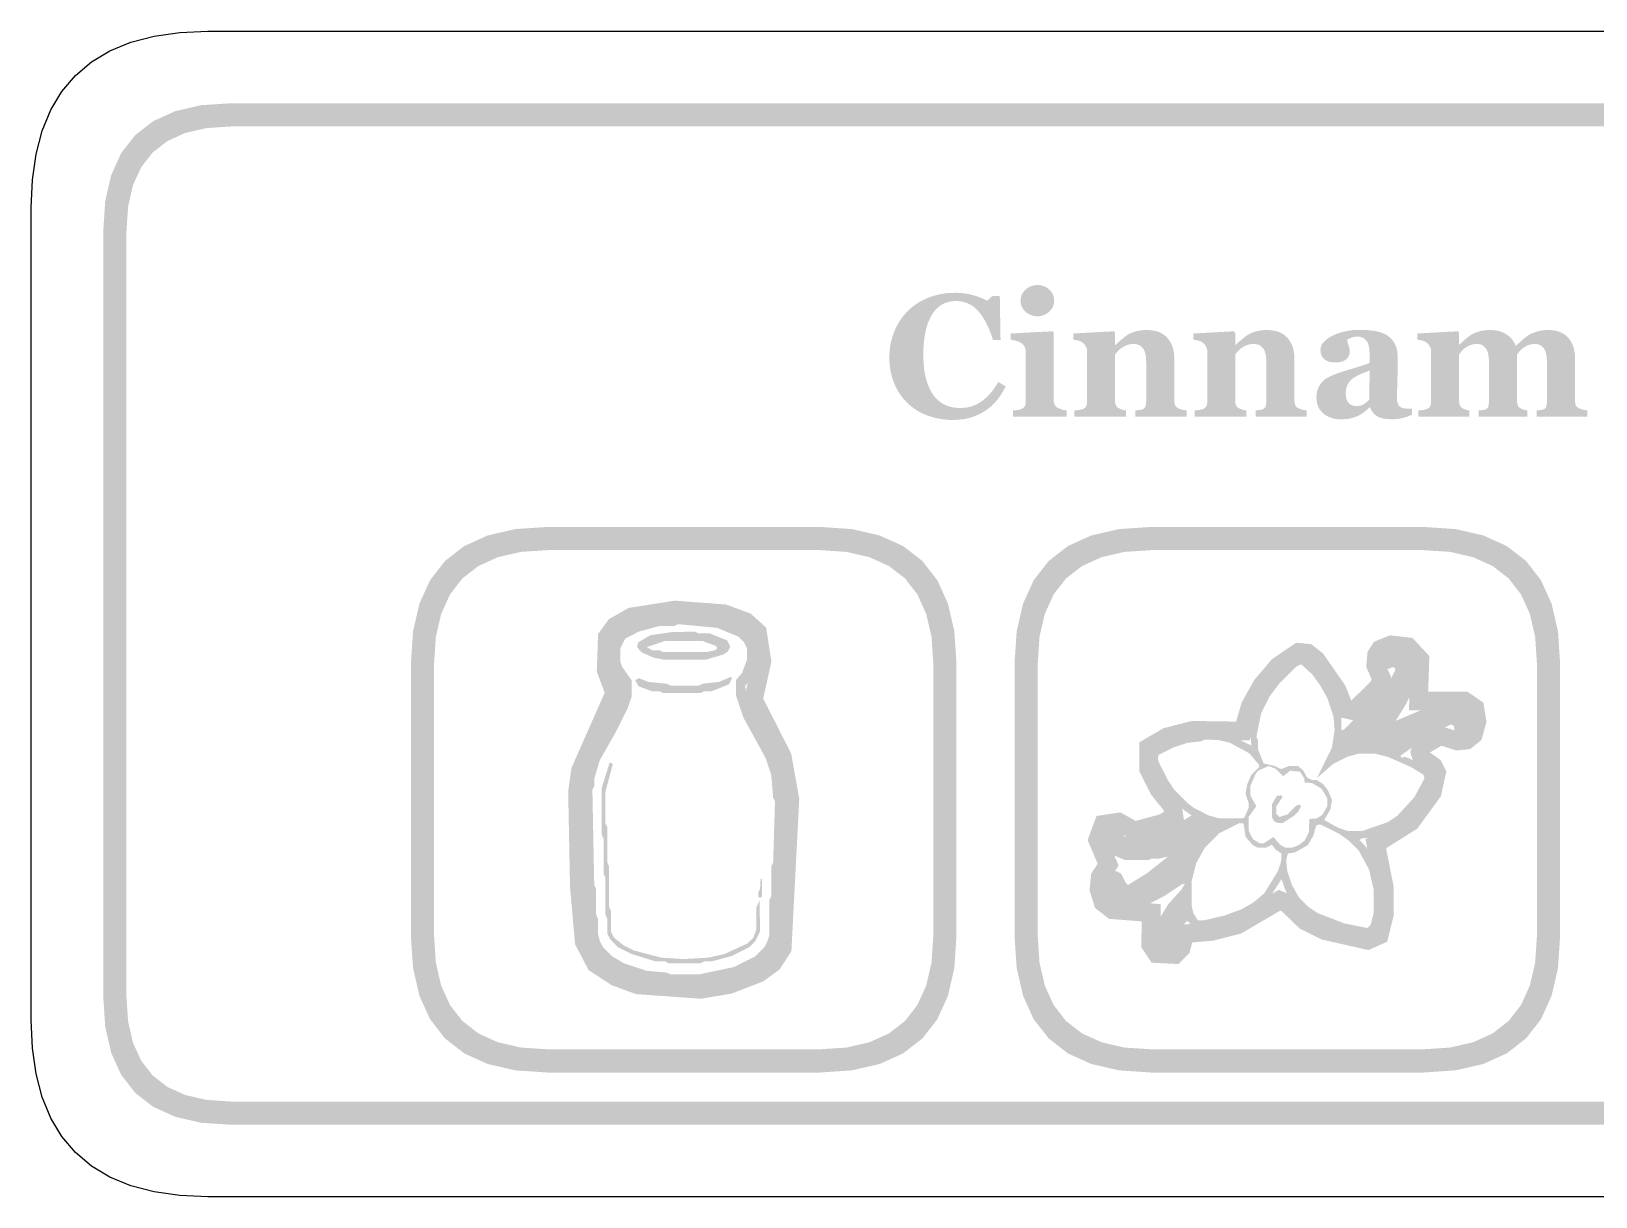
# Model space of a CAD drawing. Header units: millimetres. Extents: x 6 to 126, y 130 to 351.
# Drawn here: x 5.96 to 32.91, y 330.96 to 351.04 of the extents above; entities that cross this region are included whole.
import ezdxf

# ---------------------------------------------------------------- set-up
doc = ezdxf.new("R2010")
doc.units = ezdxf.units.MM
doc.layers.add('CUT', color=1, linetype='Continuous')
doc.layers.add('RASTER', color=7, linetype='Continuous')

msp = doc.modelspace()

# ---------------------------------------------------------------- hatches: boundary and pattern name
at = {"layer": 'RASTER'}
h = msp.add_hatch(color=7, dxfattribs=at)
h.paths.add_polyline_path([(7.2, 347.6), (7.234, 348.116), (7.337, 348.563), (7.509, 348.941), (7.75, 349.25), (8.059, 349.491), (8.438, 349.663), (8.884, 349.766), (9.4, 349.8), (66.6, 349.8), (67.116, 349.766), (67.563, 349.663), (67.941, 349.491), (68.25, 349.25), (68.491, 348.941), (68.663, 348.563), (68.766, 348.116), (68.8, 347.6), (68.8, 334.4), (68.766, 333.884), (68.663, 333.438), (68.491, 333.059), (68.25, 332.75), (67.941, 332.509), (67.563, 332.338), (67.116, 332.234), (66.6, 332.2), (9.4, 332.2), (8.884, 332.234), (8.438, 332.338), (8.059, 332.509), (7.75, 332.75), (7.509, 333.059), (7.337, 333.438), (7.234, 333.884), (7.2, 334.4)])
h.paths.add_polyline_path([(7.6, 347.6), (7.6, 334.4), (7.628, 333.978), (7.712, 333.613), (7.853, 333.303), (8.05, 333.05), (8.303, 332.853), (8.612, 332.713), (8.978, 332.628), (9.4, 332.6), (66.6, 332.6), (67.022, 332.628), (67.387, 332.713), (67.697, 332.853), (67.95, 333.05), (68.147, 333.303), (68.288, 333.613), (68.372, 333.978), (68.4, 334.4), (68.4, 347.6), (68.372, 348.022), (68.288, 348.388), (68.147, 348.697), (67.95, 348.95), (67.697, 349.147), (67.387, 349.288), (67.022, 349.372), (66.6, 349.4), (9.4, 349.4), (8.978, 349.372), (8.612, 349.288), (8.303, 349.147), (8.05, 348.95), (7.853, 348.697), (7.712, 348.388), (7.628, 348.022), (7.6, 347.6)], flags=0)
h = msp.add_hatch(color=7, dxfattribs=at)
h.paths.add_polyline_path([(23.797, 344.4), (22.871, 344.4), (22.871, 344.507), (22.881, 344.508), (22.89, 344.508), (22.899, 344.509), (22.909, 344.51), (22.918, 344.511), (22.927, 344.512), (22.937, 344.513), (22.946, 344.514), (22.955, 344.515), (22.963, 344.517), (22.972, 344.518), (22.98, 344.52), (22.988, 344.522), (22.995, 344.524), (23.002, 344.526), (23.009, 344.529), (23.02, 344.534), (23.03, 344.539), (23.04, 344.544), (23.049, 344.55), (23.057, 344.557), (23.063, 344.564), (23.07, 344.571), (23.075, 344.579), (23.079, 344.588), (23.083, 344.597), (23.086, 344.607), (23.089, 344.618), (23.091, 344.629), (23.093, 344.641), (23.093, 344.653), (23.094, 344.667), (23.094, 345.519), (23.093, 345.532), (23.092, 345.544), (23.09, 345.556), (23.088, 345.567), (23.085, 345.578), (23.081, 345.589), (23.076, 345.599), (23.07, 345.609), (23.064, 345.619), (23.058, 345.628), (23.051, 345.636), (23.044, 345.644), (23.036, 345.652), (23.029, 345.659), (23.02, 345.665), (23.012, 345.671), (23.005, 345.676), (22.997, 345.68), (22.988, 345.684), (22.979, 345.689), (22.968, 345.693), (22.957, 345.697), (22.945, 345.701), (22.932, 345.705), (22.919, 345.709), (22.906, 345.713), (22.893, 345.716), (22.881, 345.718), (22.869, 345.721), (22.857, 345.723), (22.846, 345.724), (22.834, 345.726), (22.834, 345.833), (23.552, 345.871), (23.574, 345.849), (23.574, 344.686), (23.575, 344.673), (23.576, 344.661), (23.577, 344.649), (23.58, 344.638), (23.583, 344.628), (23.587, 344.617), (23.591, 344.608), (23.596, 344.598), (23.602, 344.59), (23.608, 344.582), (23.615, 344.574), (23.623, 344.567), (23.631, 344.561), (23.64, 344.555), (23.649, 344.55), (23.659, 344.545), (23.667, 344.542), (23.674, 344.539), (23.682, 344.536), (23.69, 344.533), (23.698, 344.53), (23.706, 344.527), (23.715, 344.524), (23.724, 344.522), (23.732, 344.519), (23.741, 344.517), (23.75, 344.515), (23.76, 344.513), (23.769, 344.511), (23.778, 344.509), (23.787, 344.508), (23.797, 344.507)])
h.paths.add_polyline_path([(23.583, 346.398), (23.582, 346.371), (23.578, 346.344), (23.571, 346.319), (23.562, 346.295), (23.55, 346.272), (23.535, 346.25), (23.517, 346.228), (23.497, 346.208), (23.475, 346.19), (23.452, 346.174), (23.429, 346.161), (23.404, 346.15), (23.378, 346.141), (23.351, 346.135), (23.323, 346.131), (23.294, 346.13), (23.265, 346.131), (23.237, 346.135), (23.21, 346.141), (23.184, 346.15), (23.159, 346.161), (23.135, 346.174), (23.112, 346.19), (23.09, 346.208), (23.07, 346.228), (23.053, 346.25), (23.038, 346.272), (23.026, 346.295), (23.016, 346.319), (23.01, 346.344), (23.006, 346.371), (23.004, 346.398), (23.006, 346.425), (23.01, 346.452), (23.016, 346.477), (23.026, 346.501), (23.038, 346.525), (23.053, 346.547), (23.07, 346.568), (23.09, 346.588), (23.112, 346.607), (23.135, 346.623), (23.159, 346.637), (23.184, 346.648), (23.21, 346.656), (23.237, 346.663), (23.265, 346.666), (23.294, 346.668), (23.324, 346.666), (23.352, 346.663), (23.379, 346.656), (23.405, 346.648), (23.43, 346.637), (23.453, 346.623), (23.476, 346.607), (23.498, 346.588), (23.518, 346.568), (23.535, 346.547), (23.55, 346.525), (23.562, 346.501), (23.571, 346.477), (23.578, 346.452), (23.582, 346.425), (23.583, 346.398)])
for points in [[(21.831, 344.344), (21.774, 344.345), (21.719, 344.349), (21.664, 344.355), (21.61, 344.363), (21.557, 344.373), (21.505, 344.386), (21.454, 344.401), (21.403, 344.418), (21.354, 344.438), (21.307, 344.459), (21.261, 344.483), (21.217, 344.509), (21.174, 344.537), (21.133, 344.567), (21.094, 344.599), (21.056, 344.633), (21.021, 344.668), (20.987, 344.706), (20.956, 344.745), (20.927, 344.787), (20.899, 344.83), (20.873, 344.876), (20.849, 344.924), (20.828, 344.973), (20.808, 345.025), (20.791, 345.077), (20.777, 345.131), (20.765, 345.186), (20.756, 345.243), (20.749, 345.3), (20.745, 345.359), (20.744, 345.42), (20.745, 345.479), (20.749, 345.538), (20.756, 345.596), (20.765, 345.652), (20.777, 345.708), (20.792, 345.762), (20.809, 345.815), (20.828, 345.867), (20.85, 345.918), (20.875, 345.967), (20.901, 346.014), (20.93, 346.059), (20.96, 346.103), (20.993, 346.145), (21.028, 346.185), (21.065, 346.224), (21.103, 346.26), (21.143, 346.294), (21.185, 346.325), (21.229, 346.355), (21.275, 346.383), (21.323, 346.408), (21.372, 346.432), (21.424, 346.453), (21.477, 346.472), (21.53, 346.489), (21.585, 346.503), (21.641, 346.514), (21.697, 346.523), (21.755, 346.529), (21.813, 346.533), (21.872, 346.534), (21.915, 346.534), (21.957, 346.532), (21.997, 346.528), (22.037, 346.524), (22.076, 346.518), (22.114, 346.511), (22.151, 346.502), (22.187, 346.493), (22.222, 346.482), (22.255, 346.471), (22.287, 346.46), (22.318, 346.448), (22.347, 346.436), (22.375, 346.424), (22.402, 346.411), (22.427, 346.398), (22.518, 346.479), (22.646, 346.479), (22.659, 345.72), (22.53, 345.72), (22.502, 345.804), (22.472, 345.882), (22.441, 345.954), (22.409, 346.021), (22.375, 346.082), (22.34, 346.137), (22.304, 346.186), (22.266, 346.23), (22.227, 346.268), (22.185, 346.301), (22.141, 346.329), (22.095, 346.352), (22.048, 346.369), (21.997, 346.382), (21.945, 346.39), (21.891, 346.392), (21.824, 346.388), (21.762, 346.377), (21.703, 346.358), (21.649, 346.332), (21.598, 346.297), (21.552, 346.256), (21.51, 346.207), (21.472, 346.15), (21.439, 346.086), (21.409, 346.016), (21.385, 345.94), (21.365, 345.858), (21.349, 345.77), (21.338, 345.676), (21.331, 345.576), (21.329, 345.469), (21.329, 345.409), (21.332, 345.35), (21.336, 345.294), (21.341, 345.24), (21.348, 345.188), (21.356, 345.139), (21.366, 345.092), (21.378, 345.047), (21.39, 345.004), (21.404, 344.963), (21.419, 344.925), (21.434, 344.889), (21.451, 344.855), (21.468, 344.822), (21.487, 344.793), (21.506, 344.765), (21.528, 344.738), (21.55, 344.713), (21.574, 344.69), (21.599, 344.668), (21.624, 344.649), (21.651, 344.631), (21.678, 344.615), (21.707, 344.601), (21.736, 344.589), (21.766, 344.579), (21.797, 344.57), (21.828, 344.562), (21.861, 344.557), (21.894, 344.553), (21.928, 344.55), (21.963, 344.549), (22.013, 344.551), (22.063, 344.556), (22.11, 344.565), (22.157, 344.577), (22.202, 344.593), (22.245, 344.612), (22.288, 344.635), (22.328, 344.661), (22.368, 344.69), (22.407, 344.724), (22.445, 344.76), (22.482, 344.801), (22.518, 344.845), (22.553, 344.892), (22.587, 344.943), (22.621, 344.998), (22.747, 344.921), (22.731, 344.89), (22.714, 344.859), (22.697, 344.829), (22.679, 344.799), (22.661, 344.771), (22.642, 344.743), (22.623, 344.717), (22.603, 344.691), (22.582, 344.666), (22.561, 344.642), (22.539, 344.618), (22.516, 344.596), (22.493, 344.575), (22.468, 344.554), (22.443, 344.534), (22.417, 344.516), (22.388, 344.496), (22.358, 344.478), (22.327, 344.46), (22.295, 344.444), (22.263, 344.429), (22.23, 344.415), (22.196, 344.402), (22.161, 344.39), (22.126, 344.379), (22.088, 344.37), (22.049, 344.362), (22.009, 344.356), (21.967, 344.351), (21.923, 344.347), (21.878, 344.345), (21.831, 344.344)], [(25.865, 344.4), (24.983, 344.4), (24.983, 344.507), (24.991, 344.508), (24.998, 344.508), (25.006, 344.509), (25.014, 344.51), (25.023, 344.511), (25.032, 344.512), (25.041, 344.513), (25.051, 344.514), (25.06, 344.515), (25.069, 344.517), (25.078, 344.518), (25.086, 344.52), (25.093, 344.522), (25.099, 344.524), (25.105, 344.526), (25.111, 344.529), (25.118, 344.533), (25.125, 344.538), (25.131, 344.543), (25.137, 344.549), (25.142, 344.555), (25.147, 344.561), (25.151, 344.568), (25.155, 344.576), (25.158, 344.584), (25.161, 344.593), (25.163, 344.603), (25.165, 344.614), (25.166, 344.626), (25.167, 344.638), (25.168, 344.652), (25.168, 344.667), (25.168, 345.352), (25.167, 345.388), (25.165, 345.422), (25.16, 345.454), (25.154, 345.483), (25.147, 345.51), (25.137, 345.535), (25.126, 345.557), (25.113, 345.577), (25.098, 345.595), (25.082, 345.61), (25.065, 345.623), (25.045, 345.634), (25.024, 345.642), (25.001, 345.648), (24.977, 345.651), (24.951, 345.652), (24.937, 345.652), (24.922, 345.651), (24.908, 345.65), (24.895, 345.648), (24.881, 345.646), (24.868, 345.643), (24.855, 345.639), (24.842, 345.635), (24.829, 345.63), (24.817, 345.625), (24.804, 345.619), (24.792, 345.613), (24.78, 345.607), (24.767, 345.599), (24.755, 345.592), (24.743, 345.584), (24.733, 345.576), (24.723, 345.569), (24.714, 345.561), (24.705, 345.554), (24.697, 345.546), (24.689, 345.539), (24.682, 345.531), (24.675, 345.524), (24.669, 345.516), (24.663, 345.509), (24.657, 345.501), (24.651, 345.495), (24.646, 345.488), (24.641, 345.482), (24.636, 345.475), (24.632, 345.469), (24.632, 344.683), (24.632, 344.67), (24.633, 344.658), (24.634, 344.647), (24.635, 344.636), (24.638, 344.625), (24.64, 344.615), (24.643, 344.606), (24.646, 344.597), (24.65, 344.589), (24.655, 344.581), (24.66, 344.574), (24.666, 344.567), (24.672, 344.561), (24.679, 344.555), (24.687, 344.55), (24.695, 344.545), (24.701, 344.542), (24.707, 344.539), (24.714, 344.536), (24.721, 344.533), (24.729, 344.53), (24.737, 344.527), (24.745, 344.524), (24.753, 344.522), (24.762, 344.519), (24.771, 344.517), (24.78, 344.515), (24.788, 344.513), (24.797, 344.511), (24.805, 344.509), (24.814, 344.508), (24.822, 344.507), (24.822, 344.4), (23.932, 344.4), (23.932, 344.507), (23.941, 344.508), (23.95, 344.509), (23.959, 344.509), (23.968, 344.51), (23.978, 344.511), (23.987, 344.513), (23.996, 344.514), (24.006, 344.515), (24.015, 344.516), (24.024, 344.518), (24.032, 344.519), (24.04, 344.521), (24.048, 344.523), (24.055, 344.525), (24.063, 344.527), (24.069, 344.529), (24.081, 344.533), (24.091, 344.538), (24.1, 344.543), (24.109, 344.549), (24.116, 344.556), (24.123, 344.563), (24.129, 344.571), (24.134, 344.579), (24.138, 344.587), (24.141, 344.597), (24.145, 344.607), (24.147, 344.618), (24.149, 344.629), (24.15, 344.641), (24.151, 344.653), (24.151, 344.667), (24.151, 345.519), (24.151, 345.53), (24.15, 345.542), (24.148, 345.553), (24.146, 345.564), (24.142, 345.575), (24.138, 345.586), (24.133, 345.597), (24.128, 345.608), (24.122, 345.619), (24.115, 345.629), (24.108, 345.639), (24.101, 345.648), (24.093, 345.657), (24.085, 345.665), (24.076, 345.673), (24.066, 345.68), (24.06, 345.685), (24.052, 345.689), (24.045, 345.693), (24.037, 345.696), (24.028, 345.7), (24.019, 345.703), (24.01, 345.707), (24, 345.71), (23.99, 345.712), (23.979, 345.715), (23.968, 345.717), (23.957, 345.719), (23.946, 345.721), (23.935, 345.723), (23.923, 345.724), (23.911, 345.726), (23.911, 345.833), (24.61, 345.871), (24.632, 345.849), (24.632, 345.636), (24.638, 345.636), (24.648, 345.646), (24.659, 345.656), (24.671, 345.666), (24.683, 345.677), (24.696, 345.688), (24.709, 345.699), (24.723, 345.712), (24.737, 345.724), (24.752, 345.737), (24.766, 345.749), (24.78, 345.76), (24.794, 345.771), (24.807, 345.781), (24.82, 345.79), (24.833, 345.799), (24.846, 345.808), (24.86, 345.816), (24.875, 345.825), (24.891, 345.833), (24.908, 345.84), (24.927, 345.848), (24.946, 345.855), (24.966, 345.861), (24.988, 345.868), (25.01, 345.874), (25.032, 345.879), (25.055, 345.883), (25.079, 345.886), (25.102, 345.889), (25.126, 345.891), (25.151, 345.892), (25.175, 345.893), (25.233, 345.891), (25.287, 345.884), (25.338, 345.874), (25.384, 345.859), (25.427, 345.84), (25.466, 345.816), (25.502, 345.789), (25.533, 345.757), (25.561, 345.722), (25.586, 345.684), (25.606, 345.643), (25.623, 345.6), (25.636, 345.553), (25.645, 345.504), (25.651, 345.452), (25.653, 345.398), (25.653, 344.68), (25.653, 344.667), (25.654, 344.654), (25.655, 344.642), (25.657, 344.631), (25.659, 344.621), (25.662, 344.611), (25.665, 344.602), (25.669, 344.593), (25.673, 344.586), (25.679, 344.578), (25.685, 344.571), (25.692, 344.564), (25.7, 344.558), (25.709, 344.552), (25.718, 344.547), (25.729, 344.542), (25.735, 344.54), (25.741, 344.537), (25.748, 344.534), (25.755, 344.532), (25.763, 344.529), (25.77, 344.527), (25.778, 344.524), (25.787, 344.522), (25.796, 344.519), (25.805, 344.517), (25.814, 344.515), (25.824, 344.513), (25.834, 344.511), (25.844, 344.509), (25.854, 344.508), (25.865, 344.507)], [(27.935, 344.4), (27.053, 344.4), (27.053, 344.507), (27.06, 344.508), (27.068, 344.508), (27.076, 344.509), (27.084, 344.51), (27.093, 344.511), (27.102, 344.512), (27.111, 344.513), (27.121, 344.514), (27.13, 344.515), (27.139, 344.517), (27.148, 344.518), (27.155, 344.52), (27.163, 344.522), (27.169, 344.524), (27.175, 344.526), (27.181, 344.529), (27.188, 344.533), (27.195, 344.538), (27.201, 344.543), (27.207, 344.549), (27.212, 344.555), (27.217, 344.561), (27.221, 344.568), (27.225, 344.576), (27.228, 344.584), (27.23, 344.593), (27.233, 344.603), (27.234, 344.614), (27.236, 344.626), (27.237, 344.638), (27.238, 344.652), (27.238, 344.667), (27.238, 345.352), (27.237, 345.388), (27.234, 345.422), (27.23, 345.454), (27.224, 345.483), (27.216, 345.51), (27.207, 345.535), (27.196, 345.557), (27.183, 345.577), (27.168, 345.595), (27.152, 345.61), (27.134, 345.623), (27.115, 345.634), (27.094, 345.642), (27.071, 345.648), (27.047, 345.651), (27.021, 345.652), (27.006, 345.652), (26.992, 345.651), (26.978, 345.65), (26.964, 345.648), (26.951, 345.646), (26.938, 345.643), (26.925, 345.639), (26.912, 345.635), (26.899, 345.63), (26.887, 345.625), (26.874, 345.619), (26.862, 345.613), (26.85, 345.607), (26.837, 345.599), (26.825, 345.592), (26.813, 345.584), (26.803, 345.576), (26.793, 345.569), (26.783, 345.561), (26.775, 345.554), (26.766, 345.546), (26.759, 345.539), (26.752, 345.531), (26.745, 345.524), (26.739, 345.516), (26.733, 345.509), (26.727, 345.501), (26.721, 345.495), (26.716, 345.488), (26.711, 345.482), (26.706, 345.475), (26.702, 345.469), (26.702, 344.683), (26.702, 344.67), (26.703, 344.658), (26.704, 344.647), (26.705, 344.636), (26.707, 344.625), (26.71, 344.615), (26.713, 344.606), (26.716, 344.597), (26.72, 344.589), (26.725, 344.581), (26.73, 344.574), (26.736, 344.567), (26.742, 344.561), (26.749, 344.555), (26.757, 344.55), (26.765, 344.545), (26.771, 344.542), (26.777, 344.539), (26.784, 344.536), (26.791, 344.533), (26.799, 344.53), (26.806, 344.527), (26.815, 344.524), (26.823, 344.522), (26.832, 344.519), (26.841, 344.517), (26.849, 344.515), (26.858, 344.513), (26.867, 344.511), (26.875, 344.509), (26.884, 344.508), (26.892, 344.507), (26.892, 344.4), (26.001, 344.4), (26.001, 344.507), (26.011, 344.508), (26.02, 344.509), (26.029, 344.509), (26.038, 344.51), (26.048, 344.511), (26.057, 344.513), (26.066, 344.514), (26.075, 344.515), (26.085, 344.516), (26.093, 344.518), (26.102, 344.519), (26.11, 344.521), (26.118, 344.523), (26.125, 344.525), (26.132, 344.527), (26.139, 344.529), (26.15, 344.533), (26.161, 344.538), (26.17, 344.543), (26.179, 344.549), (26.186, 344.556), (26.193, 344.563), (26.199, 344.571), (26.204, 344.579), (26.208, 344.587), (26.211, 344.597), (26.214, 344.607), (26.217, 344.618), (26.219, 344.629), (26.22, 344.641), (26.221, 344.653), (26.221, 344.667), (26.221, 345.519), (26.221, 345.53), (26.22, 345.542), (26.218, 345.553), (26.215, 345.564), (26.212, 345.575), (26.208, 345.586), (26.203, 345.597), (26.198, 345.608), (26.192, 345.619), (26.185, 345.629), (26.178, 345.639), (26.171, 345.648), (26.163, 345.657), (26.154, 345.665), (26.146, 345.673), (26.136, 345.68), (26.129, 345.685), (26.122, 345.689), (26.114, 345.693), (26.106, 345.696), (26.098, 345.7), (26.089, 345.703), (26.079, 345.707), (26.07, 345.71), (26.059, 345.712), (26.049, 345.715), (26.038, 345.717), (26.027, 345.719), (26.016, 345.721), (26.005, 345.723), (25.993, 345.724), (25.981, 345.726), (25.981, 345.833), (26.68, 345.871), (26.702, 345.849), (26.702, 345.636), (26.708, 345.636), (26.718, 345.646), (26.729, 345.656), (26.741, 345.666), (26.753, 345.677), (26.766, 345.688), (26.779, 345.699), (26.793, 345.712), (26.807, 345.724), (26.822, 345.737), (26.836, 345.749), (26.85, 345.76), (26.864, 345.771), (26.877, 345.781), (26.89, 345.79), (26.903, 345.799), (26.916, 345.808), (26.93, 345.816), (26.945, 345.825), (26.961, 345.833), (26.978, 345.84), (26.996, 345.848), (27.016, 345.855), (27.036, 345.861), (27.058, 345.868), (27.08, 345.874), (27.102, 345.879), (27.125, 345.883), (27.148, 345.886), (27.172, 345.889), (27.196, 345.891), (27.22, 345.892), (27.245, 345.893), (27.303, 345.891), (27.357, 345.884), (27.407, 345.874), (27.454, 345.859), (27.497, 345.84), (27.536, 345.816), (27.572, 345.789), (27.603, 345.757), (27.631, 345.722), (27.656, 345.684), (27.676, 345.643), (27.693, 345.6), (27.706, 345.553), (27.715, 345.504), (27.721, 345.452), (27.723, 345.398), (27.723, 344.68), (27.723, 344.667), (27.724, 344.654), (27.725, 344.642), (27.727, 344.631), (27.729, 344.621), (27.732, 344.611), (27.735, 344.602), (27.739, 344.593), (27.743, 344.586), (27.749, 344.578), (27.755, 344.571), (27.762, 344.564), (27.77, 344.558), (27.779, 344.552), (27.788, 344.547), (27.799, 344.542), (27.805, 344.54), (27.811, 344.537), (27.818, 344.534), (27.825, 344.532), (27.832, 344.529), (27.84, 344.527), (27.848, 344.524), (27.857, 344.522), (27.865, 344.519), (27.874, 344.517), (27.884, 344.515), (27.893, 344.513), (27.903, 344.511), (27.914, 344.509), (27.924, 344.508), (27.935, 344.507)], [(32.769, 344.4), (31.896, 344.4), (31.896, 344.507), (31.904, 344.508), (31.912, 344.509), (31.921, 344.51), (31.929, 344.511), (31.937, 344.512), (31.946, 344.513), (31.955, 344.514), (31.963, 344.514), (31.972, 344.515), (31.98, 344.516), (31.988, 344.518), (31.996, 344.519), (32.003, 344.521), (32.01, 344.524), (32.016, 344.526), (32.022, 344.529), (32.03, 344.533), (32.037, 344.537), (32.043, 344.543), (32.048, 344.548), (32.053, 344.555), (32.057, 344.562), (32.06, 344.57), (32.063, 344.578), (32.065, 344.587), (32.067, 344.596), (32.068, 344.607), (32.07, 344.617), (32.071, 344.629), (32.071, 344.641), (32.072, 344.653), (32.072, 344.667), (32.072, 345.351), (32.071, 345.387), (32.068, 345.421), (32.064, 345.453), (32.058, 345.483), (32.051, 345.51), (32.042, 345.535), (32.031, 345.557), (32.018, 345.577), (32.004, 345.595), (31.989, 345.61), (31.972, 345.623), (31.953, 345.634), (31.933, 345.642), (31.912, 345.648), (31.889, 345.651), (31.865, 345.652), (31.85, 345.652), (31.835, 345.651), (31.82, 345.65), (31.806, 345.647), (31.792, 345.645), (31.779, 345.641), (31.766, 345.637), (31.753, 345.633), (31.741, 345.628), (31.729, 345.622), (31.718, 345.616), (31.706, 345.611), (31.695, 345.604), (31.684, 345.598), (31.673, 345.591), (31.663, 345.584), (31.653, 345.576), (31.643, 345.568), (31.634, 345.561), (31.625, 345.553), (31.617, 345.545), (31.61, 345.537), (31.603, 345.53), (31.597, 345.522), (31.591, 345.515), (31.586, 345.507), (31.581, 345.5), (31.576, 345.494), (31.571, 345.487), (31.566, 345.481), (31.562, 345.475), (31.558, 345.469), (31.558, 344.683), (31.558, 344.67), (31.558, 344.658), (31.559, 344.646), (31.561, 344.635), (31.562, 344.625), (31.565, 344.615), (31.567, 344.606), (31.57, 344.597), (31.574, 344.589), (31.578, 344.581), (31.582, 344.574), (31.588, 344.568), (31.594, 344.561), (31.601, 344.555), (31.608, 344.55), (31.616, 344.545), (31.622, 344.542), (31.628, 344.539), (31.635, 344.536), (31.641, 344.533), (31.648, 344.53), (31.655, 344.527), (31.662, 344.524), (31.67, 344.522), (31.677, 344.519), (31.685, 344.517), (31.693, 344.515), (31.701, 344.513), (31.709, 344.511), (31.717, 344.509), (31.725, 344.508), (31.733, 344.507), (31.733, 344.4), (30.897, 344.4), (30.897, 344.507), (30.904, 344.508), (30.912, 344.508), (30.919, 344.509), (30.928, 344.51), (30.936, 344.511), (30.945, 344.512), (30.955, 344.513), (30.964, 344.514), (30.974, 344.515), (30.983, 344.517), (30.991, 344.518), (30.999, 344.52), (31.006, 344.522), (31.012, 344.524), (31.018, 344.526), (31.023, 344.529), (31.03, 344.533), (31.037, 344.538), (31.043, 344.543), (31.048, 344.549), (31.053, 344.555), (31.057, 344.561), (31.061, 344.568), (31.063, 344.576), (31.065, 344.584), (31.067, 344.593), (31.069, 344.603), (31.07, 344.614), (31.071, 344.626), (31.072, 344.638), (31.073, 344.652), (31.073, 344.667), (31.073, 345.351), (31.072, 345.387), (31.069, 345.421), (31.065, 345.453), (31.059, 345.483), (31.052, 345.51), (31.043, 345.535), (31.032, 345.557), (31.019, 345.577), (31.005, 345.595), (30.99, 345.61), (30.973, 345.623), (30.954, 345.634), (30.934, 345.642), (30.913, 345.648), (30.89, 345.651), (30.866, 345.652), (30.851, 345.652), (30.836, 345.651), (30.821, 345.65), (30.807, 345.647), (30.793, 345.645), (30.78, 345.641), (30.767, 345.637), (30.754, 345.633), (30.742, 345.628), (30.73, 345.622), (30.718, 345.616), (30.707, 345.611), (30.696, 345.604), (30.685, 345.598), (30.674, 345.591), (30.664, 345.584), (30.654, 345.576), (30.644, 345.568), (30.635, 345.561), (30.626, 345.553), (30.618, 345.545), (30.611, 345.537), (30.604, 345.53), (30.598, 345.522), (30.592, 345.515), (30.587, 345.507), (30.582, 345.5), (30.577, 345.494), (30.572, 345.487), (30.567, 345.481), (30.563, 345.475), (30.559, 345.469), (30.559, 344.683), (30.559, 344.67), (30.559, 344.658), (30.56, 344.647), (30.562, 344.636), (30.564, 344.625), (30.566, 344.616), (30.569, 344.606), (30.572, 344.598), (30.575, 344.59), (30.58, 344.582), (30.585, 344.575), (30.59, 344.568), (30.596, 344.561), (30.603, 344.555), (30.611, 344.55), (30.619, 344.545), (30.625, 344.542), (30.631, 344.539), (30.637, 344.536), (30.644, 344.533), (30.651, 344.53), (30.658, 344.527), (30.665, 344.524), (30.672, 344.522), (30.68, 344.519), (30.687, 344.517), (30.695, 344.515), (30.703, 344.513), (30.711, 344.511), (30.719, 344.509), (30.727, 344.508), (30.736, 344.507), (30.736, 344.4), (29.858, 344.4), (29.858, 344.507), (29.868, 344.508), (29.877, 344.508), (29.887, 344.509), (29.896, 344.51), (29.905, 344.511), (29.915, 344.512), (29.924, 344.513), (29.933, 344.514), (29.942, 344.515), (29.951, 344.517), (29.959, 344.518), (29.967, 344.52), (29.975, 344.522), (29.982, 344.524), (29.989, 344.526), (29.996, 344.529), (30.007, 344.534), (30.018, 344.539), (30.027, 344.544), (30.036, 344.55), (30.043, 344.557), (30.05, 344.564), (30.056, 344.571), (30.061, 344.579), (30.065, 344.588), (30.068, 344.597), (30.071, 344.607), (30.074, 344.618), (30.076, 344.629), (30.077, 344.641), (30.078, 344.653), (30.078, 344.667), (30.078, 345.519), (30.078, 345.531), (30.077, 345.542), (30.075, 345.554), (30.072, 345.565), (30.068, 345.577), (30.064, 345.588), (30.059, 345.599), (30.053, 345.611), (30.047, 345.622), (30.04, 345.632), (30.033, 345.641), (30.026, 345.65), (30.018, 345.659), (30.01, 345.667), (30.002, 345.674), (29.993, 345.68), (29.986, 345.685), (29.979, 345.689), (29.971, 345.693), (29.963, 345.696), (29.955, 345.7), (29.946, 345.703), (29.936, 345.707), (29.927, 345.71), (29.916, 345.712), (29.906, 345.715), (29.895, 345.717), (29.884, 345.719), (29.873, 345.721), (29.862, 345.723), (29.85, 345.724), (29.838, 345.726), (29.838, 345.833), (30.537, 345.871), (30.559, 345.849), (30.559, 345.642), (30.564, 345.642), (30.575, 345.652), (30.586, 345.661), (30.597, 345.672), (30.609, 345.682), (30.622, 345.693), (30.635, 345.705), (30.648, 345.717), (30.662, 345.729), (30.676, 345.742), (30.69, 345.753), (30.703, 345.764), (30.717, 345.775), (30.73, 345.785), (30.743, 345.794), (30.756, 345.803), (30.768, 345.811), (30.782, 345.819), (30.797, 345.827), (30.813, 345.835), (30.83, 345.843), (30.848, 345.85), (30.867, 345.857), (30.886, 345.863), (30.907, 345.869), (30.929, 345.875), (30.951, 345.879), (30.973, 345.884), (30.996, 345.887), (31.02, 345.889), (31.044, 345.891), (31.068, 345.892), (31.093, 345.893), (31.134, 345.892), (31.173, 345.888), (31.211, 345.882), (31.247, 345.875), (31.281, 345.864), (31.313, 345.852), (31.343, 345.837), (31.372, 345.82), (31.399, 345.801), (31.424, 345.781), (31.447, 345.759), (31.468, 345.736), (31.487, 345.711), (31.504, 345.685), (31.519, 345.657), (31.531, 345.628), (31.544, 345.628), (31.555, 345.638), (31.567, 345.648), (31.579, 345.659), (31.592, 345.671), (31.605, 345.682), (31.619, 345.695), (31.633, 345.707), (31.648, 345.721), (31.664, 345.734), (31.679, 345.746), (31.693, 345.758), (31.707, 345.769), (31.721, 345.779), (31.735, 345.789), (31.748, 345.798), (31.761, 345.806), (31.776, 345.815), (31.792, 345.824), (31.809, 345.832), (31.826, 345.84), (31.845, 345.847), (31.865, 345.855), (31.885, 345.861), (31.907, 345.868), (31.929, 345.874), (31.952, 345.879), (31.975, 345.883), (31.999, 345.886), (32.023, 345.889), (32.047, 345.891), (32.072, 345.892), (32.097, 345.893), (32.15, 345.891), (32.201, 345.885), (32.248, 345.874), (32.292, 345.86), (32.333, 345.842), (32.371, 345.819), (32.406, 345.793), (32.437, 345.762), (32.465, 345.728), (32.489, 345.69), (32.51, 345.649), (32.527, 345.604), (32.54, 345.556), (32.549, 345.505), (32.555, 345.45), (32.557, 345.392), (32.557, 344.68), (32.557, 344.667), (32.558, 344.654), (32.559, 344.642), (32.561, 344.631), (32.563, 344.62), (32.566, 344.61), (32.569, 344.601), (32.573, 344.593), (32.577, 344.585), (32.582, 344.577), (32.589, 344.57), (32.595, 344.564), (32.603, 344.557), (32.612, 344.552), (32.621, 344.547), (32.631, 344.542), (32.637, 344.54), (32.644, 344.537), (32.65, 344.534), (32.658, 344.532), (32.665, 344.529), (32.673, 344.527), (32.681, 344.524), (32.689, 344.522), (32.698, 344.519), (32.707, 344.517), (32.717, 344.515), (32.726, 344.513), (32.737, 344.511), (32.747, 344.509), (32.758, 344.508), (32.769, 344.507)]]:
    msp.add_hatch(color=7, dxfattribs=at).paths.add_polyline_path(points)
h = msp.add_hatch(color=7, dxfattribs=at)
h.paths.add_polyline_path([(29.746, 344.431), (29.729, 344.424), (29.712, 344.417), (29.694, 344.411), (29.675, 344.404), (29.656, 344.398), (29.636, 344.391), (29.615, 344.385), (29.593, 344.379), (29.571, 344.374), (29.549, 344.369), (29.526, 344.365), (29.503, 344.362), (29.479, 344.359), (29.456, 344.358), (29.432, 344.356), (29.407, 344.356), (29.364, 344.357), (29.323, 344.359), (29.285, 344.364), (29.251, 344.369), (29.219, 344.377), (29.191, 344.386), (29.165, 344.397), (29.142, 344.41), (29.122, 344.424), (29.103, 344.439), (29.086, 344.456), (29.071, 344.475), (29.057, 344.494), (29.045, 344.516), (29.035, 344.538), (29.026, 344.563), (29.018, 344.563), (29.005, 344.55), (28.993, 344.539), (28.981, 344.527), (28.969, 344.516), (28.957, 344.506), (28.945, 344.496), (28.933, 344.487), (28.922, 344.478), (28.91, 344.469), (28.898, 344.461), (28.886, 344.453), (28.874, 344.445), (28.861, 344.438), (28.849, 344.431), (28.836, 344.424), (28.823, 344.418), (28.806, 344.41), (28.789, 344.403), (28.772, 344.396), (28.755, 344.39), (28.739, 344.384), (28.722, 344.379), (28.706, 344.374), (28.69, 344.37), (28.673, 344.366), (28.655, 344.363), (28.635, 344.361), (28.614, 344.358), (28.591, 344.357), (28.566, 344.356), (28.54, 344.355), (28.512, 344.355), (28.471, 344.356), (28.43, 344.361), (28.392, 344.369), (28.355, 344.38), (28.319, 344.394), (28.285, 344.411), (28.253, 344.431), (28.222, 344.455), (28.194, 344.481), (28.17, 344.509), (28.149, 344.539), (28.132, 344.572), (28.119, 344.606), (28.11, 344.642), (28.104, 344.68), (28.102, 344.721), (28.102, 344.744), (28.104, 344.767), (28.106, 344.788), (28.109, 344.809), (28.112, 344.829), (28.117, 344.848), (28.122, 344.866), (28.128, 344.883), (28.135, 344.899), (28.143, 344.915), (28.151, 344.93), (28.16, 344.945), (28.17, 344.96), (28.18, 344.974), (28.191, 344.988), (28.203, 345.001), (28.214, 345.012), (28.226, 345.023), (28.238, 345.033), (28.251, 345.043), (28.263, 345.053), (28.277, 345.062), (28.291, 345.07), (28.305, 345.078), (28.32, 345.086), (28.335, 345.093), (28.35, 345.101), (28.366, 345.108), (28.382, 345.115), (28.398, 345.122), (28.415, 345.129), (28.432, 345.135), (28.465, 345.147), (28.501, 345.16), (28.538, 345.172), (28.577, 345.185), (28.617, 345.197), (28.659, 345.21), (28.703, 345.223), (28.748, 345.236), (28.793, 345.249), (28.834, 345.261), (28.872, 345.273), (28.908, 345.285), (28.94, 345.296), (28.969, 345.308), (28.995, 345.318), (29.018, 345.329), (29.018, 345.469), (29.017, 345.479), (29.017, 345.489), (29.017, 345.5), (29.016, 345.512), (29.015, 345.524), (29.014, 345.537), (29.013, 345.551), (29.012, 345.566), (29.01, 345.581), (29.008, 345.595), (29.005, 345.608), (29.003, 345.621), (28.999, 345.634), (28.996, 345.645), (28.991, 345.657), (28.987, 345.667), (28.981, 345.679), (28.975, 345.69), (28.968, 345.7), (28.96, 345.71), (28.952, 345.72), (28.943, 345.729), (28.933, 345.738), (28.922, 345.746), (28.911, 345.754), (28.899, 345.76), (28.885, 345.766), (28.871, 345.77), (28.857, 345.774), (28.841, 345.776), (28.824, 345.778), (28.807, 345.778), (28.791, 345.778), (28.776, 345.777), (28.761, 345.776), (28.747, 345.774), (28.734, 345.771), (28.722, 345.768), (28.71, 345.764), (28.699, 345.76), (28.688, 345.756), (28.678, 345.751), (28.669, 345.746), (28.66, 345.742), (28.652, 345.737), (28.644, 345.732), (28.636, 345.728), (28.629, 345.723), (28.631, 345.715), (28.633, 345.706), (28.635, 345.696), (28.638, 345.686), (28.641, 345.674), (28.645, 345.662), (28.649, 345.648), (28.654, 345.633), (28.659, 345.618), (28.663, 345.604), (28.667, 345.589), (28.67, 345.574), (28.672, 345.56), (28.674, 345.546), (28.674, 345.532), (28.675, 345.518), (28.675, 345.511), (28.674, 345.504), (28.673, 345.497), (28.672, 345.49), (28.67, 345.482), (28.667, 345.473), (28.665, 345.465), (28.662, 345.455), (28.658, 345.446), (28.654, 345.438), (28.65, 345.43), (28.646, 345.422), (28.641, 345.415), (28.635, 345.408), (28.63, 345.402), (28.624, 345.396), (28.615, 345.389), (28.606, 345.382), (28.597, 345.376), (28.588, 345.37), (28.578, 345.365), (28.568, 345.36), (28.558, 345.355), (28.548, 345.351), (28.537, 345.347), (28.524, 345.344), (28.511, 345.341), (28.495, 345.339), (28.478, 345.337), (28.46, 345.336), (28.441, 345.335), (28.42, 345.335), (28.39, 345.335), (28.362, 345.338), (28.336, 345.343), (28.312, 345.349), (28.29, 345.358), (28.269, 345.368), (28.251, 345.38), (28.234, 345.394), (28.219, 345.409), (28.206, 345.426), (28.196, 345.443), (28.187, 345.462), (28.18, 345.482), (28.175, 345.503), (28.172, 345.525), (28.171, 345.548), (28.172, 345.569), (28.175, 345.588), (28.18, 345.608), (28.187, 345.626), (28.196, 345.644), (28.208, 345.662), (28.221, 345.679), (28.236, 345.696), (28.253, 345.712), (28.27, 345.727), (28.289, 345.741), (28.308, 345.755), (28.329, 345.768), (28.35, 345.781), (28.372, 345.792), (28.395, 345.803), (28.419, 345.814), (28.443, 345.824), (28.468, 345.833), (28.494, 345.842), (28.521, 345.851), (28.549, 345.858), (28.578, 345.865), (28.607, 345.871), (28.637, 345.877), (28.666, 345.882), (28.695, 345.886), (28.723, 345.89), (28.751, 345.892), (28.778, 345.894), (28.804, 345.895), (28.83, 345.896), (28.865, 345.895), (28.9, 345.895), (28.933, 345.893), (28.966, 345.891), (28.999, 345.889), (29.03, 345.886), (29.061, 345.883), (29.091, 345.879), (29.12, 345.874), (29.149, 345.868), (29.177, 345.861), (29.204, 345.853), (29.23, 345.844), (29.256, 345.833), (29.281, 345.822), (29.305, 345.809), (29.327, 345.796), (29.348, 345.781), (29.368, 345.764), (29.386, 345.746), (29.404, 345.727), (29.42, 345.706), (29.435, 345.684), (29.449, 345.66), (29.462, 345.635), (29.472, 345.608), (29.482, 345.579), (29.489, 345.548), (29.495, 345.516), (29.499, 345.481), (29.502, 345.445), (29.502, 345.406), (29.502, 345.364), (29.502, 345.32), (29.502, 345.274), (29.501, 345.225), (29.5, 345.175), (29.499, 345.123), (29.497, 345.07), (29.496, 345.014), (29.494, 344.959), (29.493, 344.91), (29.492, 344.865), (29.491, 344.826), (29.49, 344.791), (29.49, 344.761), (29.489, 344.735), (29.489, 344.715), (29.49, 344.699), (29.49, 344.684), (29.492, 344.669), (29.494, 344.656), (29.497, 344.643), (29.5, 344.632), (29.504, 344.621), (29.509, 344.611), (29.514, 344.602), (29.52, 344.593), (29.527, 344.585), (29.534, 344.578), (29.542, 344.571), (29.551, 344.565), (29.56, 344.559), (29.57, 344.554), (29.576, 344.551), (29.584, 344.549), (29.593, 344.546), (29.602, 344.544), (29.612, 344.543), (29.623, 344.542), (29.635, 344.541), (29.648, 344.54), (29.661, 344.539), (29.674, 344.539), (29.687, 344.539), (29.699, 344.538), (29.711, 344.538), (29.723, 344.538), (29.734, 344.538), (29.746, 344.538)])
h.paths.add_polyline_path([(29.018, 345.194), (28.997, 345.187), (28.977, 345.18), (28.956, 345.172), (28.936, 345.164), (28.916, 345.156), (28.895, 345.148), (28.875, 345.139), (28.855, 345.13), (28.835, 345.121), (28.817, 345.112), (28.799, 345.103), (28.782, 345.093), (28.766, 345.084), (28.751, 345.074), (28.736, 345.065), (28.723, 345.055), (28.71, 345.044), (28.698, 345.033), (28.686, 345.021), (28.675, 345.008), (28.665, 344.995), (28.655, 344.98), (28.646, 344.966), (28.638, 344.95), (28.631, 344.934), (28.625, 344.917), (28.619, 344.899), (28.615, 344.881), (28.612, 344.862), (28.609, 344.842), (28.608, 344.821), (28.607, 344.8), (28.608, 344.772), (28.611, 344.747), (28.615, 344.723), (28.62, 344.701), (28.628, 344.682), (28.637, 344.664), (28.647, 344.648), (28.659, 344.634), (28.673, 344.622), (28.687, 344.612), (28.702, 344.603), (28.717, 344.596), (28.734, 344.59), (28.751, 344.586), (28.769, 344.584), (28.788, 344.583), (28.807, 344.584), (28.826, 344.585), (28.844, 344.588), (28.861, 344.591), (28.877, 344.596), (28.892, 344.602), (28.907, 344.608), (28.92, 344.616), (28.933, 344.625), (28.945, 344.634), (28.957, 344.643), (28.969, 344.653), (28.98, 344.663), (28.991, 344.674), (29.002, 344.686), (29.012, 344.697)], flags=0)
h = msp.add_hatch(color=7, dxfattribs=at)
h.paths.add_polyline_path([(12.5, 340.15), (12.537, 340.701), (12.647, 341.178), (12.83, 341.582), (13.087, 341.913), (13.418, 342.17), (13.822, 342.353), (14.299, 342.463), (14.85, 342.5), (19.55, 342.5), (20.101, 342.463), (20.578, 342.353), (20.982, 342.17), (21.313, 341.913), (21.57, 341.582), (21.753, 341.178), (21.863, 340.701), (21.9, 340.15), (21.9, 335.45), (21.863, 334.899), (21.753, 334.422), (21.57, 334.018), (21.313, 333.688), (20.982, 333.43), (20.578, 333.247), (20.101, 333.137), (19.55, 333.1), (14.85, 333.1), (14.299, 333.137), (13.822, 333.247), (13.418, 333.43), (13.087, 333.688), (12.83, 334.018), (12.647, 334.422), (12.537, 334.899), (12.5, 335.45)])
h.paths.add_polyline_path([(12.9, 340.15), (12.9, 335.45), (12.93, 334.993), (13.022, 334.597), (13.174, 334.262), (13.388, 333.988), (13.662, 333.774), (13.997, 333.622), (14.393, 333.53), (14.85, 333.5), (19.55, 333.5), (20.007, 333.53), (20.403, 333.622), (20.738, 333.774), (21.013, 333.988), (21.226, 334.262), (21.378, 334.597), (21.47, 334.993), (21.5, 335.45), (21.5, 340.15), (21.47, 340.607), (21.378, 341.003), (21.226, 341.338), (21.013, 341.613), (20.738, 341.826), (20.403, 341.978), (20.007, 342.07), (19.55, 342.1), (14.85, 342.1), (14.393, 342.07), (13.997, 341.978), (13.662, 341.826), (13.388, 341.613), (13.174, 341.338), (13.022, 341.003), (12.93, 340.607), (12.9, 340.15)], flags=0)
h = msp.add_hatch(color=7, dxfattribs=at)
h.paths.add_polyline_path([(22.9, 340.15), (22.937, 340.701), (23.047, 341.178), (23.23, 341.582), (23.488, 341.913), (23.818, 342.17), (24.222, 342.353), (24.699, 342.463), (25.25, 342.5), (29.95, 342.5), (30.501, 342.463), (30.978, 342.353), (31.382, 342.17), (31.713, 341.913), (31.97, 341.582), (32.153, 341.178), (32.263, 340.701), (32.3, 340.15), (32.3, 335.45), (32.263, 334.899), (32.153, 334.422), (31.97, 334.018), (31.713, 333.688), (31.382, 333.43), (30.978, 333.247), (30.501, 333.137), (29.95, 333.1), (25.25, 333.1), (24.699, 333.137), (24.222, 333.247), (23.818, 333.43), (23.488, 333.688), (23.23, 334.018), (23.047, 334.422), (22.937, 334.899), (22.9, 335.45)])
h.paths.add_polyline_path([(23.3, 340.15), (23.3, 335.45), (23.33, 334.993), (23.422, 334.597), (23.574, 334.262), (23.788, 333.988), (24.062, 333.774), (24.397, 333.622), (24.793, 333.53), (25.25, 333.5), (29.95, 333.5), (30.407, 333.53), (30.803, 333.622), (31.138, 333.774), (31.413, 333.988), (31.626, 334.262), (31.778, 334.597), (31.87, 334.993), (31.9, 335.45), (31.9, 340.15), (31.87, 340.607), (31.778, 341.003), (31.626, 341.338), (31.413, 341.613), (31.138, 341.826), (30.803, 341.978), (30.407, 342.07), (29.95, 342.1), (25.25, 342.1), (24.793, 342.07), (24.397, 341.978), (24.062, 341.826), (23.788, 341.613), (23.574, 341.338), (23.422, 341.003), (23.33, 340.607), (23.3, 340.15)], flags=0)
h = msp.add_hatch(color=7, dxfattribs=at)
h.paths.add_polyline_path([(17.046, 341.23), (17.928, 341.163), (18.354, 341.007), (18.621, 340.765), (18.711, 340.178), (18.57, 339.543), (19.052, 338.594), (19.191, 337.817), (19.056, 335.191), (18.853, 334.876), (18.571, 334.67), (18.026, 334.46), (17.497, 334.371), (16.376, 334.451), (15.962, 334.603), (15.562, 334.864), (15.329, 335.308), (15.242, 336.289), (15.21, 337.945), (15.266, 338.346), (15.839, 339.643), (15.703, 340.009), (15.725, 340.655), (15.909, 340.909), (16.25, 341.104)])
h.paths.add_polyline_path([(17.059, 340.908), (16.358, 340.797), (16.128, 340.665), (16.042, 340.546), (16.025, 340.062), (16.185, 339.632), (15.576, 338.257), (15.53, 337.926), (15.562, 336.307), (15.642, 335.4), (15.807, 335.086), (16.107, 334.891), (16.444, 334.767), (17.481, 334.693), (17.941, 334.771), (18.417, 334.953), (18.616, 335.1), (18.741, 335.292), (18.869, 337.797), (18.745, 338.491), (18.232, 339.501), (18.386, 340.189), (18.322, 340.604), (18.185, 340.728), (17.859, 340.847), (17.059, 340.908)], flags=0)
h = msp.add_hatch(color=7, dxfattribs=at)
h.paths.add_polyline_path([(16.856, 340.976), (17.521, 340.986), (17.585, 340.954), (17.714, 340.954), (18.067, 340.858), (18.301, 340.739), (18.366, 340.674), (18.452, 340.504), (18.484, 340.28), (18.452, 340.215), (18.452, 340.055), (18.366, 339.885), (18.26, 339.766), (18.292, 339.509), (18.475, 339.114), (18.838, 338.449), (18.934, 338), (18.934, 336.972), (18.902, 336.908), (18.902, 336.234), (18.87, 336.17), (18.87, 335.495), (18.838, 335.335), (18.751, 335.165), (18.526, 334.94), (18.067, 334.725), (17.65, 334.628), (17.425, 334.628), (17.361, 334.596), (17.039, 334.596), (16.975, 334.628), (16.558, 334.66), (16.237, 334.757), (15.874, 334.94), (15.681, 335.132), (15.595, 335.303), (15.53, 335.559), (15.498, 336.523), (15.466, 336.587), (15.466, 338.096), (15.595, 338.546), (16.076, 339.445), (16.14, 339.669), (16.131, 339.788), (16.034, 339.885), (15.948, 340.055), (15.916, 340.408), (16.034, 340.674), (16.163, 340.771), (16.526, 340.922)])
h.paths.add_polyline_path([(17.104, 340.825), (17.039, 340.793), (16.783, 340.793), (16.429, 340.697), (16.195, 340.578), (16.108, 340.408), (16.108, 340.183), (16.14, 340.087), (16.301, 339.862), (16.301, 339.573), (16.237, 339.38), (16.034, 338.973), (15.755, 338.481), (15.659, 338.16), (15.659, 338.032), (15.627, 337.968), (15.659, 336.33), (15.691, 336.266), (15.691, 335.816), (15.723, 335.752), (15.723, 335.495), (15.755, 335.367), (15.81, 335.261), (15.97, 335.1), (16.173, 334.982), (16.558, 334.853), (16.911, 334.821), (16.975, 334.789), (17.457, 334.789), (18.067, 334.917), (18.43, 335.1), (18.59, 335.261), (18.645, 335.367), (18.677, 335.463), (18.677, 336.073), (18.709, 336.137), (18.709, 336.651), (18.741, 336.715), (18.773, 337.775), (18.741, 337.839), (18.709, 338.225), (18.613, 338.514), (18.227, 339.22), (18.099, 339.605), (18.099, 339.862), (18.205, 339.981), (18.292, 340.215), (18.292, 340.408), (18.237, 340.514), (18.141, 340.61), (17.778, 340.761)], flags=0)
h.paths.add_polyline_path([(16.985, 340.687), (17.393, 340.697), (17.457, 340.665), (17.65, 340.665), (17.948, 340.546), (18.003, 340.44), (17.961, 340.353), (17.884, 340.302), (17.585, 340.215), (16.847, 340.215), (16.686, 340.247), (16.484, 340.334), (16.42, 340.398), (16.397, 340.44), (16.42, 340.514), (16.622, 340.633)], flags=0)
h.paths.add_polyline_path([(16.879, 340.536), (16.567, 340.43), (16.654, 340.376), (16.783, 340.376), (16.847, 340.344), (17.585, 340.344), (17.746, 340.376), (17.778, 340.408), (17.755, 340.45), (17.521, 340.536)], flags=0)
h.paths.add_polyline_path([(18.012, 339.917), (18.035, 339.894), (17.98, 339.788), (17.682, 339.669), (17.553, 339.669), (17.489, 339.637), (16.847, 339.637), (16.783, 339.669), (16.654, 339.669), (16.42, 339.756), (16.365, 339.862), (16.429, 339.894), (16.59, 339.83), (16.911, 339.798), (16.975, 339.766), (17.457, 339.766), (17.521, 339.798), (17.81, 339.83)], flags=0)
h.paths.add_polyline_path([(15.925, 338.44), (15.98, 338.417), (15.851, 337.936), (15.851, 337.39), (15.884, 337.325), (15.884, 336.715), (15.916, 336.651), (15.916, 335.945), (15.948, 335.881), (15.948, 335.527), (16.002, 335.421), (16.163, 335.293), (16.333, 335.206), (16.815, 335.078), (17.21, 335.055), (17.617, 335.078), (17.906, 335.142), (18.301, 335.325), (18.398, 335.421), (18.452, 335.559), (18.452, 335.945), (18.507, 336.064), (18.516, 335.527), (18.43, 335.357), (18.333, 335.261), (18.035, 335.11), (17.682, 335.014), (17.553, 335.014), (17.489, 334.982), (16.943, 334.982), (16.879, 335.014), (16.718, 335.014), (16.301, 335.142), (16.067, 335.261), (15.938, 335.389), (15.884, 335.495), (15.884, 335.752), (15.851, 335.816), (15.851, 336.459), (15.819, 336.523), (15.819, 337.133), (15.787, 337.197), (15.787, 338)], flags=0)
h.paths.add_polyline_path([(18.526, 336.449), (18.549, 336.426), (18.549, 336.137), (18.516, 336.105), (18.484, 336.137), (18.484, 336.202), (18.516, 336.266)], flags=0)
h = msp.add_hatch(color=7, dxfattribs=at)
h.paths.add_polyline_path([(29.368, 340.633), (29.757, 340.587), (30.047, 340.275), (30.026, 339.659), (30.708, 339.659), (30.978, 339.473), (31.032, 339.142), (30.945, 338.831), (30.751, 338.673), (30.511, 338.648), (30.257, 338.73), (30.061, 338.617), (30.057, 338.607), (30.054, 338.617), (30.244, 338.482), (30.34, 338.29), (30.246, 337.861), (29.839, 337.302), (29.302, 336.964), (29.433, 336.296), (29.433, 335.809), (29.319, 335.353), (28.997, 335.209), (28.19, 335.392), (27.814, 335.579), (27.506, 335.876), (27.477, 335.889), (26.807, 335.496), (26.328, 335.373), (25.962, 335.341), (25.913, 335.156), (25.726, 334.969), (25.261, 334.992), (25.082, 335.261), (25.093, 335.704), (24.53, 335.747), (24.287, 335.935), (24.193, 336.237), (24.221, 336.526), (24.332, 336.697), (24.16, 337.103), (24.312, 337.52), (24.723, 337.582), (24.988, 337.435), (25.404, 337.548), (25.475, 337.593), (25.471, 337.615), (25.252, 337.889), (25.049, 338.292), (25.049, 338.789), (25.466, 339.032), (25.953, 339.157), (26.717, 339.146), (26.815, 339.477), (27.031, 339.865), (27.337, 340.223), (27.75, 340.504), (28.011, 340.481), (28.216, 340.32), (28.599, 339.767), (28.703, 339.504), (28.699, 339.505), (29.036, 339.837), (29.05, 339.884), (28.959, 340.089), (28.982, 340.352), (29.095, 340.522)])
h.paths.add_polyline_path([(29.412, 340.306), (29.307, 340.263), (29.293, 340.242), (29.285, 340.143), (29.39, 339.907), (29.319, 339.667), (28.8, 339.154), (28.467, 339.229), (28.315, 339.615), (27.98, 340.098), (27.888, 340.171), (27.836, 340.175), (27.552, 339.983), (27.295, 339.681), (27.112, 339.352), (26.955, 338.822), (25.991, 338.837), (25.589, 338.733), (25.369, 338.605), (25.369, 338.368), (25.522, 338.063), (25.776, 337.747), (25.82, 337.435), (25.535, 337.251), (24.946, 337.093), (24.663, 337.249), (24.548, 337.232), (24.504, 337.111), (24.693, 336.666), (24.532, 336.418), (24.518, 336.27), (24.563, 336.126), (24.65, 336.059), (25.42, 336.001), (25.405, 335.354), (25.438, 335.304), (25.601, 335.296), (25.626, 335.321), (25.71, 335.641), (26.274, 335.689), (26.684, 335.795), (27.454, 336.247), (27.686, 336.147), (28, 335.844), (28.298, 335.696), (28.964, 335.545), (29.046, 335.581), (29.113, 335.848), (29.113, 336.265), (28.946, 337.118), (29.616, 337.54), (29.948, 337.995), (30.003, 338.248), (29.993, 338.268), (29.779, 338.42), (29.717, 338.627), (29.809, 338.84), (30.219, 339.078), (30.545, 338.973), (30.623, 338.981), (30.664, 339.014), (30.704, 339.16), (30.684, 339.287), (30.608, 339.339), (29.695, 339.339), (29.722, 340.154), (29.603, 340.283), (29.412, 340.306)], flags=0)
h = msp.add_hatch(color=7, dxfattribs=at)
h.paths.add_polyline_path([(29.414, 340.393), (29.566, 340.401), (29.653, 340.355), (29.76, 340.276), (29.831, 340.135), (29.831, 339.895), (29.805, 339.789), (29.653, 339.462), (29.467, 339.159), (30.017, 339.39), (30.363, 339.47), (30.576, 339.444), (30.716, 339.372), (30.77, 339.319), (30.815, 339.204), (30.754, 339), (30.663, 338.904), (30.629, 338.885), (30.488, 338.904), (30.469, 339.071), (30.416, 339.098), (30.063, 338.92), (29.547, 338.558), (29.573, 338.521), (29.619, 338.54), (29.698, 338.513), (29.946, 338.388), (30.079, 338.282), (30.097, 338.168), (30.044, 338.035), (29.946, 337.841), (29.813, 337.655), (29.547, 337.389), (29.3, 337.237), (29.087, 337.158), (28.874, 337.131), (28.848, 337.104), (28.962, 336.98), (29.087, 336.732), (29.193, 336.307), (29.193, 335.802), (29.095, 335.502), (29.007, 335.456), (28.795, 335.483), (28.236, 335.642), (27.989, 335.767), (27.67, 336.06), (27.572, 336.227), (27.5, 336.432), (27.261, 336.06), (26.995, 335.874), (26.695, 335.722), (26.163, 335.589), (26.004, 335.589), (25.879, 335.714), (25.756, 335.597), (25.685, 335.483), (25.711, 335.377), (25.693, 335.262), (25.552, 335.164), (25.411, 335.209), (25.313, 335.35), (25.313, 335.536), (25.366, 335.696), (25.544, 335.996), (25.772, 336.246), (25.836, 336.352), (25.783, 336.342), (25.48, 336.14), (25.233, 336.015), (24.967, 335.935), (24.728, 335.935), (24.56, 336.007), (24.454, 336.14), (24.409, 336.28), (24.454, 336.448), (24.497, 336.512), (24.568, 336.546), (24.648, 336.573), (24.736, 336.528), (24.826, 336.352), (24.861, 336.334), (25.188, 336.538), (25.544, 336.82), (25.392, 336.785), (25.259, 336.785), (25.206, 336.759), (24.808, 336.759), (24.507, 336.884), (24.409, 337.051), (24.409, 337.184), (24.454, 337.272), (24.534, 337.352), (24.621, 337.37), (24.709, 337.325), (24.773, 337.176), (24.808, 337.158), (24.94, 337.158), (25.339, 337.264), (25.818, 337.45), (25.95, 337.53), (25.81, 337.628), (25.597, 337.841), (25.464, 338.027), (25.366, 338.194), (25.259, 338.46), (25.278, 338.628), (25.411, 338.734), (25.578, 338.806), (25.818, 338.885), (26.083, 338.939), (26.456, 338.939), (26.721, 338.859), (26.979, 338.734), (26.961, 339.098), (27.04, 339.364), (27.165, 339.611), (27.272, 339.771), (27.564, 340.09), (27.838, 340.268), (27.952, 340.222), (28.058, 340.116), (28.324, 339.744), (28.502, 339.337), (28.529, 339.231), (28.529, 339.018), (28.555, 338.992), (29.175, 339.595), (29.387, 339.888), (29.459, 340.028), (29.451, 340.074), (29.406, 340.082), (29.353, 340.055), (29.239, 340.074), (29.193, 340.135), (29.193, 340.214), (29.265, 340.329)])
h.paths.add_polyline_path([(27.838, 340.135), (27.75, 340.09), (27.458, 339.797), (27.298, 339.584), (27.147, 339.284), (27.067, 338.885), (27.093, 338.832), (27.093, 338.673), (27.192, 338.426), (27.386, 338.38), (27.492, 338.327), (27.625, 338.38), (27.785, 338.38), (27.872, 338.309), (27.936, 338.186), (28.024, 338.141), (28.104, 338.141), (28.218, 338.069), (28.298, 337.963), (28.369, 337.796), (28.343, 337.636), (28.236, 337.45), (28.476, 337.317), (28.635, 337.264), (28.901, 337.264), (29.334, 337.415), (29.494, 337.522), (29.786, 337.841), (29.964, 338.168), (29.946, 338.229), (29.733, 338.362), (29.326, 338.54), (29.114, 338.593), (28.821, 338.593), (28.635, 338.54), (28.388, 338.415), (28.112, 338.176), (28.369, 338.699), (28.415, 339), (28.396, 339.231), (28.29, 339.55), (28.165, 339.771), (28.032, 339.957)], flags=0)
h.paths.add_polyline_path([(26.163, 338.832), (26.11, 338.806), (25.871, 338.779), (25.632, 338.699), (25.384, 338.574), (25.366, 338.513), (25.392, 338.434), (25.544, 338.133), (25.65, 337.974), (25.889, 337.734), (25.996, 337.655), (26.243, 337.53), (26.429, 337.477), (26.828, 337.477), (26.862, 337.495), (26.934, 337.663), (26.934, 337.742), (26.881, 337.902), (26.907, 338.061), (26.979, 338.229), (27.101, 338.346), (27.12, 338.38), (27.101, 338.415), (26.942, 338.601), (26.615, 338.779), (26.402, 338.832)], flags=0)
h.paths.add_polyline_path([(27.28, 338.38), (27.112, 338.309), (27.059, 338.255), (26.961, 338.035), (26.961, 337.875), (27.067, 337.689), (26.934, 337.503), (26.934, 337.264), (27.006, 337.123), (27.12, 337.051), (27.2, 337.051), (27.359, 337.158), (27.484, 337.017), (27.572, 336.972), (27.678, 336.972), (27.793, 337.017), (27.899, 337.096), (27.971, 337.237), (27.979, 337.469), (28.104, 337.477), (28.202, 337.538), (28.29, 337.689), (28.29, 337.822), (28.191, 337.99), (28.024, 338.088), (27.899, 338.096), (27.891, 338.168), (27.819, 338.282), (27.652, 338.301), (27.527, 338.202), (27.394, 338.335)], flags=0)
h.paths.add_polyline_path([(27.42, 337.867), (27.492, 337.875), (27.519, 337.849), (27.412, 337.689), (27.412, 337.556), (27.466, 337.503), (27.606, 337.548), (27.75, 337.697), (27.811, 337.716), (27.838, 337.689), (27.793, 337.602), (27.713, 337.522), (27.519, 337.397), (27.439, 337.397), (27.367, 337.431), (27.333, 337.503), (27.333, 337.716)], flags=0)
h.paths.add_polyline_path([(26.775, 337.397), (26.421, 337.219), (26.182, 336.98), (26.03, 336.706), (25.95, 336.387), (25.95, 335.988), (25.977, 335.855), (26.057, 335.722), (26.163, 335.722), (26.509, 335.802), (26.801, 335.908), (27.022, 336.033), (27.208, 336.193), (27.439, 336.573), (27.492, 336.732), (27.5, 336.873), (27.404, 336.937), (27.333, 337.025), (27.226, 336.972), (27.093, 336.972), (27.006, 337.017), (26.881, 337.158), (26.846, 337.389)], flags=0)
h.paths.add_polyline_path([(28.13, 337.37), (28.096, 337.352), (28.05, 337.184), (27.952, 337.017), (27.731, 336.892), (27.617, 336.873), (27.599, 336.839), (27.58, 336.751), (27.599, 336.573), (27.678, 336.334), (27.803, 336.113), (27.963, 335.953), (28.122, 335.847), (28.582, 335.669), (28.981, 335.589), (29.034, 335.642), (29.087, 335.855), (29.087, 336.254), (29.007, 336.599), (28.829, 336.926), (28.67, 337.086), (28.484, 337.219), (28.183, 337.37)], flags=0)

# ---------------------------------------------------------------- linework, layer by layer
at = {"layer": 'CUT'}
msp.add_lwpolyline([(67.001, 330.96), (8.999, 330.96), (8.517, 330.981), (8.075, 331.044), (7.675, 331.149), (7.315, 331.297), (6.997, 331.488), (6.722, 331.722), (6.488, 331.997), (6.297, 332.315), (6.149, 332.675), (6.044, 333.075), (5.981, 333.517), (5.96, 333.999), (5.96, 348.001), (5.981, 348.483), (6.044, 348.925), (6.149, 349.325), (6.297, 349.685), (6.488, 350.003), (6.722, 350.278), (6.997, 350.512), (7.315, 350.703), (7.675, 350.851), (8.075, 350.956), (8.517, 351.019), (8.999, 351.04), (67.001, 351.04)], dxfattribs=at)

doc.saveas('drawing.dxf')
